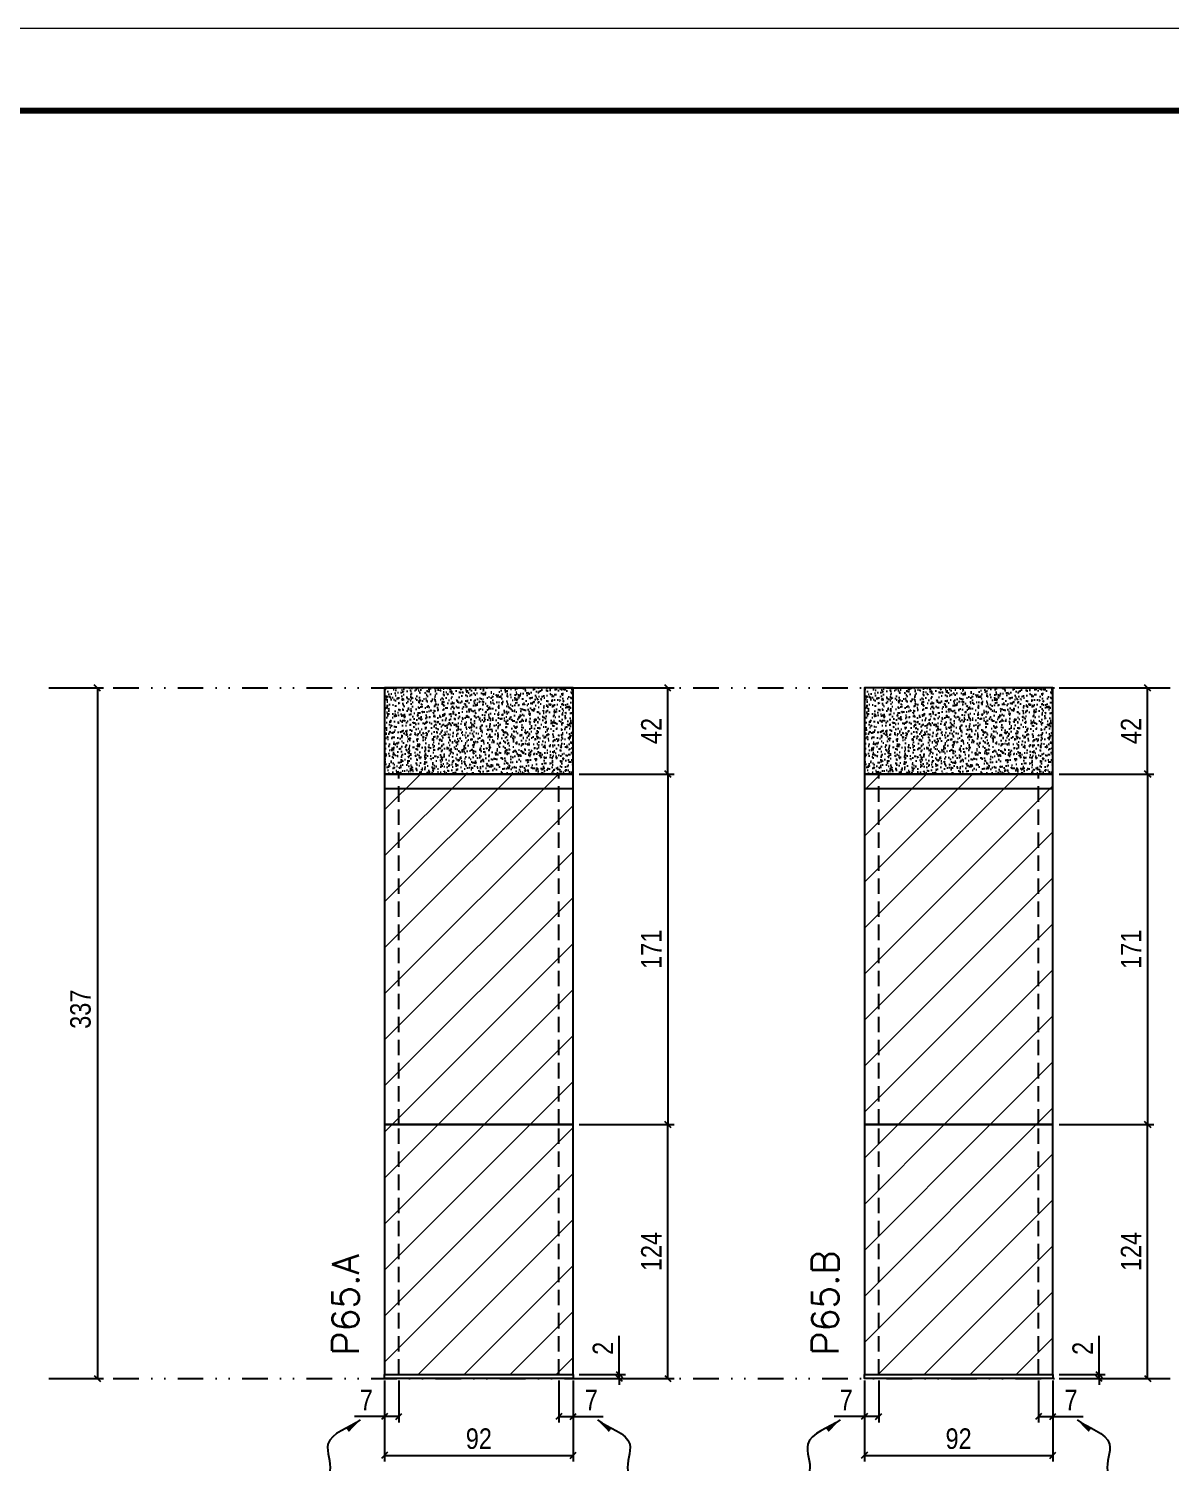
# Model space of a CAD drawing. Extents: x 2949 to 9230, y 1140 to 12527.
# Drawn here: x 4972 to 5529, y 4936 to 5635 of the extents above; entities that cross this region are included whole.
import ezdxf

# ---------------------------------------------------------------- set-up
doc = ezdxf.new("R2010")
doc.units = 0
for name, pattern in [('DASHED', [0.75, 0.5, -0.25]), ('DIVIDE2', [0.625, 0.25, -0.125, 0, -0.125, 0, -0.125]), ('HIDDEN', [0.375, 0.25, -0.125])]:
    doc.linetypes.add(name, pattern=pattern)
for name, color, linetype in [('COTA', 241, 'Continuous'), ('cotas', 4, 'Continuous'), ('Nível', 160, 'Continuous'), ('Painéis', 200, 'Continuous'), ('SARR_2.2x7', 40, 'Continuous'), ('Sarrafo de Pressão', 42, 'HIDDEN')]:
    doc.layers.add(name, color=color, linetype=linetype)
for name, color, linetype, lineweight in [('Folhas', 255, 'Continuous', 9), ('Hachura', 251, 'Continuous', 9), ('SARRAFO DE PRESSAO', 251, 'DASHED', 9), ('Texto Seção', 7, 'Continuous', 15)]:
    doc.layers.add(name, color=color, linetype=linetype, lineweight=lineweight)
doc.styles.add('COTA TECNICA', font='techl___.ttf', dxfattribs={"height": 10})
doc.styles.add('COTA TECNICA-50', font='techl___.ttf', dxfattribs={"height": 10})
doc.styles.add('REGUA-120', font='ROMANS.shx', dxfattribs={"height": 15})
doc.styles.get("Standard").update_dxf_attribs({"font": 'arial.ttf'})
doc.dimstyles.new('COTA PAINEL-50', dxfattribs={"dimtxt": 10, "dimasz": 3, "dimexe": 3, "dimexo": 3, "dimgap": 3, "dimtad": 1, "dimdec": 1, "dimzin": 12, "dimdsep": 46, "dimtxsty": 'COTA TECNICA-50', "dimblk1": 'OBLIQUE', "dimblk2": 'OBLIQUE', "dimsah": 1, "dimcen": 0.9, "dimclrd": 4, "dimclre": 4, "dimclrt": 240, "dimadec": 1, "dimazin": 3, "dimtfac": 1, "dimtdec": 1, "dimtmove": 0, "dimatfit": 3, "dimfxl": 1, "dimtolj": 1, "dimtzin": 12, "dimarcsym": 0})
doc.dimstyles.new('PAINEL', dxfattribs={"dimtxt": 10, "dimasz": 3, "dimexe": 3, "dimexo": 3, "dimgap": 3, "dimtad": 1, "dimdec": 1, "dimzin": 12, "dimdsep": 46, "dimtxsty": 'COTA TECNICA', "dimblk1": 'OBLIQUE', "dimblk2": 'OBLIQUE', "dimsah": 1, "dimcen": 0.9, "dimclrd": 4, "dimclre": 4, "dimclrt": 240, "dimadec": 1, "dimazin": 3, "dimtfac": 1, "dimtdec": 1, "dimtmove": 0, "dimatfit": 3, "dimfxl": 1, "dimtolj": 1, "dimtzin": 12, "dimarcsym": 0})
doc.dimstyles.get("Standard").update_dxf_attribs({"dimtxt": 0.18, "dimasz": 0.18, "dimexe": 0.18, "dimexo": 0.0625, "dimgap": 0.09, "dimtad": 0, "dimtih": 1, "dimtoh": 1, "dimdec": 4, "dimzin": 0, "dimdsep": 46, "dimtxsty": 'Standard', "dimcen": 0.09, "dimadec": 0, "dimazin": 0, "dimtfac": 1, "dimtdec": 4, "dimtofl": 0, "dimtmove": 0, "dimatfit": 3, "dimfxl": 1, "dimtolj": 1, "dimtzin": 0, "dimarcsym": 0})
pattern_1 = [(45, (-126071.967, -22713.47), (-11.2253202, 11.2253202), [])]

# ---------------------------------------------------------------- blocks, each defined once
blk = doc.blocks.new('9999999999')
at = {"layer": 'Folhas'}
blk.add_lwpolyline([(98138.98, 34190.21), (99623.98, 34190.21), (99623.98, 35240.21), (98138.98, 35240.21)], close=True, dxfattribs=at)
at = {"layer": 'Folhas', "color": 30, "const_width": 3}
blk.add_lwpolyline([(98213.98, 34230.21), (99583.98, 34230.21), (99583.98, 35200.21), (98213.98, 35200.21)], close=True, dxfattribs=at)
blk = doc.blocks.new('_Oblique')
at = {"color": 0, "linetype": 'ByBlock', "lineweight": -2}
blk.add_line((-0.5, -0.5), (0.5, 0.5), dxfattribs=at)
blk = doc.blocks.new('*D2288')
at = {"layer": 'cotas', "color": 4, "linetype": 'ByBlock', "lineweight": -2, "transparency": 16777216}
for p, q in [((4985.19, 5313.57), (5008.91, 5313.57)), ((5005.91, 5313.57), (5005.91, 4976.57)), ((4985.19, 4976.57), (5008.91, 4976.57))]:
    blk.add_line(p, q, dxfattribs=at)
at = {"layer": 'Defpoints', "color": 0, "linetype": 'ByBlock', "transparency": 16777216}
for p in [(4982.19, 5313.57), (4982.19, 4976.57), (5005.91, 4976.57)]:
    blk.add_point(p, dxfattribs=at)
at = {"layer": 'cotas', "color": 4, "linetype": 'ByBlock', "lineweight": -2, "transparency": 16777216, "xscale": 3, "yscale": 3, "zscale": 3}
for p, rotation in [((5005.91, 5313.57), 90), ((5005.91, 4976.57), 270)]:
    blk.add_blockref('_Oblique', p, dxfattribs=dict(at, rotation=rotation))
at = {"layer": 'cotas', "color": 240, "linetype": 'ByBlock', "transparency": 16777216, "insert": (4997.69, 5156.8), "char_height": 10, "attachment_point": 5, "rotation": 90, "style": 'COTA TECNICA'}
blk.add_mtext('\\A1;337', dxfattribs=at)
blk = doc.blocks.new('*D1417')
at = {"layer": 'COTA', "color": 4, "lineweight": -2, "transparency": 16777216}
for p, q in [((5146.04, 4975.57), (5146.04, 4936.11)), ((5238.04, 4975.57), (5238.04, 4936.11)), ((5146.04, 4939.11), (5238.04, 4939.11))]:
    blk.add_line(p, q, dxfattribs=at)
at = {"layer": 'Defpoints', "color": 0, "transparency": 16777216}
for p in [(5146.04, 4978.57), (5238.04, 4978.57), (5238.04, 4939.11)]:
    blk.add_point(p, dxfattribs=at)
at = {"layer": 'COTA', "color": 4, "lineweight": -2, "transparency": 16777216, "xscale": 3, "yscale": 3, "zscale": 3, "rotation": 180}
blk.add_blockref('_Oblique', (5146.04, 4939.11), dxfattribs=at)
at = {"layer": 'COTA', "color": 4, "lineweight": -2, "transparency": 16777216, "xscale": 3, "yscale": 3, "zscale": 3}
blk.add_blockref('_Oblique', (5238.04, 4939.11), dxfattribs=at)
at = {"layer": 'COTA', "color": 240, "transparency": 16777216, "insert": (5192.04, 4947.2), "char_height": 10, "attachment_point": 5, "style": 'COTA TECNICA'}
blk.add_mtext('\\A1;92', dxfattribs=at)
blk = doc.blocks.new('*D1418')
at = {"layer": 'COTA', "color": 4, "lineweight": -2, "transparency": 16777216}
for p, q in [((5241.04, 5313.57), (5287.28, 5313.57)), ((5284.28, 5271.57), (5284.28, 5313.57)), ((5241.04, 5271.57), (5287.28, 5271.57))]:
    blk.add_line(p, q, dxfattribs=at)
at = {"layer": 'Defpoints', "color": 0, "transparency": 16777216}
for p in [(5238.04, 5313.57), (5284.28, 5313.57), (5238.04, 5271.57)]:
    blk.add_point(p, dxfattribs=at)
at = {"layer": 'COTA', "color": 4, "lineweight": -2, "transparency": 16777216, "xscale": 3, "yscale": 3, "zscale": 3}
for p, rotation in [((5284.28, 5313.57), 90), ((5284.28, 5271.57), 270)]:
    blk.add_blockref('_Oblique', p, dxfattribs=dict(at, rotation=rotation))
at = {"layer": 'COTA', "color": 240, "transparency": 16777216, "insert": (5276.21, 5292.57), "char_height": 10, "attachment_point": 5, "rotation": 90, "style": 'COTA TECNICA'}
blk.add_mtext('\\A1;42', dxfattribs=at)
blk = doc.blocks.new('*D1419')
at = {"layer": 'COTA', "color": 4, "lineweight": -2, "transparency": 16777216}
for p, q in [((5153.04, 4975.57), (5153.04, 4955.06)), ((5146.04, 4973.57), (5146.04, 4955.06)), ((5146.04, 4958.06), (5131.31, 4958.06)), ((5153.04, 4958.06), (5146.04, 4958.06))]:
    blk.add_line(p, q, dxfattribs=at)
at = {"layer": 'Defpoints', "color": 0, "transparency": 16777216}
for p in [(5146.04, 4976.57), (5153.04, 4978.57), (5146.04, 4958.06)]:
    blk.add_point(p, dxfattribs=at)
at = {"layer": 'COTA', "color": 4, "lineweight": -2, "transparency": 16777216, "xscale": 3, "yscale": 3, "zscale": 3, "rotation": 180}
blk.add_blockref('_Oblique', (5146.04, 4958.06), dxfattribs=at)
at = {"layer": 'COTA', "color": 4, "lineweight": -2, "transparency": 16777216, "xscale": 3, "yscale": 3, "zscale": 3}
blk.add_blockref('_Oblique', (5153.04, 4958.06), dxfattribs=at)
at = {"layer": 'COTA', "color": 240, "transparency": 16777216, "insert": (5137.18, 4966.13), "char_height": 10, "attachment_point": 5, "style": 'COTA TECNICA-50'}
blk.add_mtext('\\A1;7', dxfattribs=at)
blk = doc.blocks.new('*D1420')
at = {"layer": 'COTA', "color": 4, "lineweight": -2, "transparency": 16777216}
for p, q in [((5231.04, 4975.57), (5231.04, 4955.06)), ((5238.04, 4973.57), (5238.04, 4955.06)), ((5231.04, 4958.06), (5238.04, 4958.06)), ((5238.04, 4958.06), (5252.77, 4958.06))]:
    blk.add_line(p, q, dxfattribs=at)
at = {"layer": 'Defpoints', "color": 0, "transparency": 16777216}
for p in [(5231.04, 4978.57), (5238.04, 4976.57), (5238.04, 4958.06)]:
    blk.add_point(p, dxfattribs=at)
at = {"layer": 'COTA', "color": 4, "lineweight": -2, "transparency": 16777216, "xscale": 3, "yscale": 3, "zscale": 3, "rotation": 180}
blk.add_blockref('_Oblique', (5231.04, 4958.06), dxfattribs=at)
at = {"layer": 'COTA', "color": 4, "lineweight": -2, "transparency": 16777216, "xscale": 3, "yscale": 3, "zscale": 3}
blk.add_blockref('_Oblique', (5238.04, 4958.06), dxfattribs=at)
at = {"layer": 'COTA', "color": 240, "transparency": 16777216, "insert": (5246.91, 4966.13), "char_height": 10, "attachment_point": 5, "style": 'COTA TECNICA-50'}
blk.add_mtext('\\A1;7', dxfattribs=at)
blk = doc.blocks.new('*D1421')
at = {"layer": 'COTA', "color": 4, "lineweight": -2, "transparency": 16777216}
for p, q in [((5241.04, 5100.57), (5287.28, 5100.57)), ((5284.28, 4976.57), (5284.28, 5100.57)), ((5241.04, 4976.57), (5287.28, 4976.57))]:
    blk.add_line(p, q, dxfattribs=at)
at = {"layer": 'Defpoints', "color": 0, "transparency": 16777216}
for p in [(5238.04, 5100.57), (5284.28, 5100.57), (5238.04, 4976.57)]:
    blk.add_point(p, dxfattribs=at)
at = {"layer": 'COTA', "color": 4, "lineweight": -2, "transparency": 16777216, "xscale": 3, "yscale": 3, "zscale": 3}
for p, rotation in [((5284.28, 5100.57), 90), ((5284.28, 4976.57), 270)]:
    blk.add_blockref('_Oblique', p, dxfattribs=dict(at, rotation=rotation))
at = {"layer": 'COTA', "color": 240, "transparency": 16777216, "insert": (5276.21, 5038.57), "char_height": 10, "attachment_point": 5, "rotation": 90, "style": 'COTA TECNICA-50'}
blk.add_mtext('\\A1;124', dxfattribs=at)
blk = doc.blocks.new('*D1422')
at = {"layer": 'COTA', "color": 4, "lineweight": -2, "transparency": 16777216}
for p, q in [((5260.57, 4978.57), (5260.57, 4997.37)), ((5241.04, 4978.57), (5263.57, 4978.57)), ((5241.04, 4976.57), (5263.57, 4976.57)), ((5260.57, 4976.57), (5260.57, 4978.57)), ((5260.57, 4976.57), (5260.57, 4973.57))]:
    blk.add_line(p, q, dxfattribs=at)
at = {"layer": 'Defpoints', "color": 0, "transparency": 16777216}
for p in [(5238.04, 4978.57), (5238.04, 4976.57), (5260.57, 4976.57)]:
    blk.add_point(p, dxfattribs=at)
at = {"layer": 'COTA', "color": 4, "lineweight": -2, "transparency": 16777216, "xscale": 3, "yscale": 3, "zscale": 3}
for p, rotation in [((5260.57, 4978.57), 270), ((5260.57, 4976.57), 90)]:
    blk.add_blockref('_Oblique', p, dxfattribs=dict(at, rotation=rotation))
at = {"layer": 'COTA', "color": 240, "transparency": 16777216, "insert": (5252.57, 4991.31), "char_height": 10, "attachment_point": 5, "rotation": 90, "style": 'COTA TECNICA-50'}
blk.add_mtext('\\A1;2', dxfattribs=at)
blk = doc.blocks.new('*D1423')
at = {"layer": 'COTA', "color": 4, "linetype": 'ByBlock', "lineweight": -2, "transparency": 16777216}
for p, q in [((5241.04, 5271.57), (5287.28, 5271.57)), ((5284.28, 5271.57), (5284.28, 5100.57)), ((5241.04, 5100.57), (5287.28, 5100.57))]:
    blk.add_line(p, q, dxfattribs=at)
at = {"layer": 'Defpoints', "color": 0, "linetype": 'ByBlock', "transparency": 16777216}
for p in [(5238.04, 5271.57), (5238.04, 5100.57), (5284.28, 5100.57)]:
    blk.add_point(p, dxfattribs=at)
at = {"layer": 'COTA', "color": 4, "linetype": 'ByBlock', "lineweight": -2, "transparency": 16777216, "xscale": 3, "yscale": 3, "zscale": 3}
for p, rotation in [((5284.28, 5271.57), 90), ((5284.28, 5100.57), 270)]:
    blk.add_blockref('_Oblique', p, dxfattribs=dict(at, rotation=rotation))
at = {"layer": 'COTA', "color": 240, "linetype": 'ByBlock', "transparency": 16777216, "insert": (5276.21, 5186.07), "char_height": 10, "attachment_point": 5, "rotation": 90, "style": 'COTA TECNICA'}
blk.add_mtext('\\A1;171', dxfattribs=at)
blk = doc.blocks.new('*D1424')
at = {"layer": 'COTA', "color": 4, "lineweight": -2, "transparency": 16777216}
for p, q in [((5380.15, 4975.57), (5380.15, 4936.11)), ((5472.15, 4975.57), (5472.15, 4936.11)), ((5380.15, 4939.11), (5472.15, 4939.11))]:
    blk.add_line(p, q, dxfattribs=at)
at = {"layer": 'Defpoints', "color": 0, "transparency": 16777216}
for p in [(5380.15, 4978.57), (5472.15, 4978.57), (5472.15, 4939.11)]:
    blk.add_point(p, dxfattribs=at)
at = {"layer": 'COTA', "color": 4, "lineweight": -2, "transparency": 16777216, "xscale": 3, "yscale": 3, "zscale": 3, "rotation": 180}
blk.add_blockref('_Oblique', (5380.15, 4939.11), dxfattribs=at)
at = {"layer": 'COTA', "color": 4, "lineweight": -2, "transparency": 16777216, "xscale": 3, "yscale": 3, "zscale": 3}
blk.add_blockref('_Oblique', (5472.15, 4939.11), dxfattribs=at)
at = {"layer": 'COTA', "color": 240, "transparency": 16777216, "insert": (5426.15, 4947.2), "char_height": 10, "attachment_point": 5, "style": 'COTA TECNICA'}
blk.add_mtext('\\A1;92', dxfattribs=at)
blk = doc.blocks.new('*D1425')
at = {"layer": 'COTA', "color": 4, "lineweight": -2, "transparency": 16777216}
for p, q in [((5475.15, 5313.57), (5521.39, 5313.57)), ((5518.39, 5271.57), (5518.39, 5313.57)), ((5475.15, 5271.57), (5521.39, 5271.57))]:
    blk.add_line(p, q, dxfattribs=at)
at = {"layer": 'Defpoints', "color": 0, "transparency": 16777216}
for p in [(5472.15, 5313.57), (5518.39, 5313.57), (5472.15, 5271.57)]:
    blk.add_point(p, dxfattribs=at)
at = {"layer": 'COTA', "color": 4, "lineweight": -2, "transparency": 16777216, "xscale": 3, "yscale": 3, "zscale": 3}
for p, rotation in [((5518.39, 5313.57), 90), ((5518.39, 5271.57), 270)]:
    blk.add_blockref('_Oblique', p, dxfattribs=dict(at, rotation=rotation))
at = {"layer": 'COTA', "color": 240, "transparency": 16777216, "insert": (5510.31, 5292.57), "char_height": 10, "attachment_point": 5, "rotation": 90, "style": 'COTA TECNICA'}
blk.add_mtext('\\A1;42', dxfattribs=at)
blk = doc.blocks.new('*D1426')
at = {"layer": 'COTA', "color": 4, "lineweight": -2, "transparency": 16777216}
for p, q in [((5387.15, 4975.57), (5387.15, 4955.06)), ((5380.15, 4973.57), (5380.15, 4955.06)), ((5380.15, 4958.06), (5365.42, 4958.06)), ((5387.15, 4958.06), (5380.15, 4958.06))]:
    blk.add_line(p, q, dxfattribs=at)
at = {"layer": 'Defpoints', "color": 0, "transparency": 16777216}
for p in [(5380.15, 4976.57), (5387.15, 4978.57), (5380.15, 4958.06)]:
    blk.add_point(p, dxfattribs=at)
at = {"layer": 'COTA', "color": 4, "lineweight": -2, "transparency": 16777216, "xscale": 3, "yscale": 3, "zscale": 3, "rotation": 180}
blk.add_blockref('_Oblique', (5380.15, 4958.06), dxfattribs=at)
at = {"layer": 'COTA', "color": 4, "lineweight": -2, "transparency": 16777216, "xscale": 3, "yscale": 3, "zscale": 3}
blk.add_blockref('_Oblique', (5387.15, 4958.06), dxfattribs=at)
at = {"layer": 'COTA', "color": 240, "transparency": 16777216, "insert": (5371.28, 4966.13), "char_height": 10, "attachment_point": 5, "style": 'COTA TECNICA-50'}
blk.add_mtext('\\A1;7', dxfattribs=at)
blk = doc.blocks.new('*D1427')
at = {"layer": 'COTA', "color": 4, "lineweight": -2, "transparency": 16777216}
for p, q in [((5465.15, 4975.57), (5465.15, 4955.06)), ((5472.15, 4973.57), (5472.15, 4955.06)), ((5465.15, 4958.06), (5472.15, 4958.06)), ((5472.15, 4958.06), (5486.88, 4958.06))]:
    blk.add_line(p, q, dxfattribs=at)
at = {"layer": 'Defpoints', "color": 0, "transparency": 16777216}
for p in [(5465.15, 4978.57), (5472.15, 4976.57), (5472.15, 4958.06)]:
    blk.add_point(p, dxfattribs=at)
at = {"layer": 'COTA', "color": 4, "lineweight": -2, "transparency": 16777216, "xscale": 3, "yscale": 3, "zscale": 3, "rotation": 180}
blk.add_blockref('_Oblique', (5465.15, 4958.06), dxfattribs=at)
at = {"layer": 'COTA', "color": 4, "lineweight": -2, "transparency": 16777216, "xscale": 3, "yscale": 3, "zscale": 3}
blk.add_blockref('_Oblique', (5472.15, 4958.06), dxfattribs=at)
at = {"layer": 'COTA', "color": 240, "transparency": 16777216, "insert": (5481.01, 4966.13), "char_height": 10, "attachment_point": 5, "style": 'COTA TECNICA-50'}
blk.add_mtext('\\A1;7', dxfattribs=at)
blk = doc.blocks.new('*D1428')
at = {"layer": 'COTA', "color": 4, "lineweight": -2, "transparency": 16777216}
for p, q in [((5475.15, 5100.57), (5521.39, 5100.57)), ((5518.39, 4976.57), (5518.39, 5100.57)), ((5475.15, 4976.57), (5521.39, 4976.57))]:
    blk.add_line(p, q, dxfattribs=at)
at = {"layer": 'Defpoints', "color": 0, "transparency": 16777216}
for p in [(5472.15, 5100.57), (5518.39, 5100.57), (5472.15, 4976.57)]:
    blk.add_point(p, dxfattribs=at)
at = {"layer": 'COTA', "color": 4, "lineweight": -2, "transparency": 16777216, "xscale": 3, "yscale": 3, "zscale": 3}
for p, rotation in [((5518.39, 5100.57), 90), ((5518.39, 4976.57), 270)]:
    blk.add_blockref('_Oblique', p, dxfattribs=dict(at, rotation=rotation))
at = {"layer": 'COTA', "color": 240, "transparency": 16777216, "insert": (5510.31, 5038.57), "char_height": 10, "attachment_point": 5, "rotation": 90, "style": 'COTA TECNICA-50'}
blk.add_mtext('\\A1;124', dxfattribs=at)
blk = doc.blocks.new('*D1429')
at = {"layer": 'COTA', "color": 4, "lineweight": -2, "transparency": 16777216}
for p, q in [((5494.67, 4978.57), (5494.67, 4997.37)), ((5475.15, 4978.57), (5497.67, 4978.57)), ((5475.15, 4976.57), (5497.67, 4976.57)), ((5494.67, 4976.57), (5494.67, 4978.57)), ((5494.67, 4976.57), (5494.67, 4973.57))]:
    blk.add_line(p, q, dxfattribs=at)
at = {"layer": 'Defpoints', "color": 0, "transparency": 16777216}
for p in [(5472.15, 4978.57), (5472.15, 4976.57), (5494.67, 4976.57)]:
    blk.add_point(p, dxfattribs=at)
at = {"layer": 'COTA', "color": 4, "lineweight": -2, "transparency": 16777216, "xscale": 3, "yscale": 3, "zscale": 3}
for p, rotation in [((5494.67, 4978.57), 270), ((5494.67, 4976.57), 90)]:
    blk.add_blockref('_Oblique', p, dxfattribs=dict(at, rotation=rotation))
at = {"layer": 'COTA', "color": 240, "transparency": 16777216, "insert": (5486.67, 4991.31), "char_height": 10, "attachment_point": 5, "rotation": 90, "style": 'COTA TECNICA-50'}
blk.add_mtext('\\A1;2', dxfattribs=at)
blk = doc.blocks.new('*D1430')
at = {"layer": 'COTA', "color": 4, "linetype": 'ByBlock', "lineweight": -2, "transparency": 16777216}
for p, q in [((5475.15, 5271.57), (5521.39, 5271.57)), ((5518.39, 5271.57), (5518.39, 5100.57)), ((5475.15, 5100.57), (5521.39, 5100.57))]:
    blk.add_line(p, q, dxfattribs=at)
at = {"layer": 'Defpoints', "color": 0, "linetype": 'ByBlock', "transparency": 16777216}
for p in [(5472.15, 5271.57), (5472.15, 5100.57), (5518.39, 5100.57)]:
    blk.add_point(p, dxfattribs=at)
at = {"layer": 'COTA', "color": 4, "linetype": 'ByBlock', "lineweight": -2, "transparency": 16777216, "xscale": 3, "yscale": 3, "zscale": 3}
for p, rotation in [((5518.39, 5271.57), 90), ((5518.39, 5100.57), 270)]:
    blk.add_blockref('_Oblique', p, dxfattribs=dict(at, rotation=rotation))
at = {"layer": 'COTA', "color": 240, "linetype": 'ByBlock', "transparency": 16777216, "insert": (5510.31, 5186.07), "char_height": 10, "attachment_point": 5, "rotation": 90, "style": 'COTA TECNICA'}
blk.add_mtext('\\A1;171', dxfattribs=at)

msp = doc.modelspace()

# ---------------------------------------------------------------- hatches: boundary and pattern name
at = {"layer": 'COTA', "linetype": 'ByBlock'}
h = msp.add_hatch(dxfattribs=at)
h.set_pattern_fill('AR-CONC', color=256, scale=0.03)
h.set_pattern_definition([(50, (-126265.7396, -23863.8456), (5.46554007, -0.47817257), [0.5715, -6.2865]), (355, (-126265.7396, -23863.8456), (-1.05730264, 5.73170536), [0.4572, -5.02921753]), (100.4514447, (-126265.284, -23863.8855), (4.40823741, 5.25353256), [0.48570026, -5.34270734]), (46.1842, (-126265.7396, -23862.3216), (8.13237123, -1.26126984), [0.85725, -9.42975]), (96.6355576, (-126265.062, -23862.427), (7.122124, 7.42278374), [0.7285507, -8.01406824]), (351.184151, (-126265.7396, -23862.322), (7.122124, 7.42278374), [0.685799, -7.54379196]), (21, (-126264.9776, -23862.7026), (4.54843174, -3.06795595), [0.5715, -6.2865]), (326, (-126264.9776, -23862.7026), (1.85406085, 5.52563898), [0.4572, -5.0292]), (71.451445, (-126264.5985, -23862.9583), (6.40249258, 2.45768307), [0.48570026, -5.34269813]), (37.5, (-126265.7396, -23863.8456), (0.092658098, 2.536651166), [0, -4.96824, 0, -5.1054, 0, -5.04825]), (7.5, (-126265.7396, -23863.8456), (2.004589875, 3.005417245), [0, -2.91084, 0, -4.85394, 0, -1.92405]), (327.5, (-126267.4388, -23863.8456), (4.067717855, -0.17186232), [0, -1.905, 0, -5.9436, 0, -7.8867]), (317.5, (-126268.201, -23863.8456), (4.44387544, 0.76279473), [0, -2.4765, 0, -3.94716, 0, -5.6007])])
h.paths.add_polyline_path([(5146.04, 5271.57), (5238.04, 5271.57), (5238.04, 5313.57), (5146.04, 5313.57)])
h = msp.add_hatch(dxfattribs=at)
h.set_pattern_fill('AR-CONC', color=256, scale=0.03)
h.set_pattern_definition([(50, (-126031.635, -23863.8456), (5.46554007, -0.47817257), [0.5715, -6.2865]), (355, (-126031.635, -23863.8456), (-1.05730264, 5.73170536), [0.4572, -5.02921753]), (100.4514447, (-126031.1794, -23863.8855), (4.40823741, 5.25353256), [0.48570026, -5.34270734]), (46.1842, (-126031.635, -23862.3216), (8.13237123, -1.26126984), [0.85725, -9.42975]), (96.6355576, (-126030.957, -23862.427), (7.122124, 7.42278374), [0.7285507, -8.01406824]), (351.184151, (-126031.635, -23862.322), (7.122124, 7.42278374), [0.685799, -7.54379196]), (21, (-126030.873, -23862.7026), (4.54843174, -3.06795595), [0.5715, -6.2865]), (326, (-126030.873, -23862.7026), (1.85406085, 5.52563898), [0.4572, -5.0292]), (71.451445, (-126030.494, -23862.9583), (6.40249258, 2.45768307), [0.48570026, -5.34269813]), (37.5, (-126031.6349, -23863.8456), (0.092658098, 2.536651166), [0, -4.96824, 0, -5.1054, 0, -5.04825]), (7.5, (-126031.635, -23863.8456), (2.004589875, 3.005417245), [0, -2.91084, 0, -4.85394, 0, -1.92405]), (327.5, (-126033.3341, -23863.8456), (4.067717855, -0.17186232), [0, -1.905, 0, -5.9436, 0, -7.8867]), (317.5, (-126034.096, -23863.8456), (4.44387544, 0.76279473), [0, -2.4765, 0, -3.94716, 0, -5.6007])])
h.paths.add_polyline_path([(5380.15, 5271.57), (5472.15, 5271.57), (5472.15, 5313.57), (5380.15, 5313.57)])
at = {"layer": 'Hachura', "linetype": 'ByBlock'}
h = msp.add_hatch(dxfattribs=at)
h.set_pattern_fill('ANSI31', color=256, scale=5)
h.set_pattern_definition(pattern_1)
h.paths.add_polyline_path([(5238.04, 5271.57), (5146.04, 5271.57), (5146.04, 5100.57), (5238.04, 5100.57)])
h = msp.add_hatch(dxfattribs=at)
h.set_pattern_fill('ANSI31', color=256, scale=5)
h.set_pattern_definition(pattern_1)
h.paths.add_polyline_path([(5472.15, 5271.57), (5380.15, 5271.57), (5380.15, 5100.57), (5472.15, 5100.57)])
h = msp.add_hatch(dxfattribs=at)
h.set_pattern_fill('ANSI31', color=256, scale=5)
h.set_pattern_definition(pattern_1)
h.paths.add_polyline_path([(5238.04, 5100.57), (5146.04, 5100.57), (5146.04, 4978.57), (5238.04, 4978.57)])
h = msp.add_hatch(dxfattribs=at)
h.set_pattern_fill('ANSI31', color=256, scale=5)
h.set_pattern_definition(pattern_1)
h.paths.add_polyline_path([(5472.15, 5100.57), (5380.15, 5100.57), (5380.15, 4978.57), (5472.15, 4978.57)])

# ---------------------------------------------------------------- linework, layer by layer
at = {"layer": 'COTA', "linetype": 'ByBlock'}
for points in [[(5146.04, 5271.57), (5238.04, 5271.57), (5238.04, 5313.57), (5146.04, 5313.57)], [(5380.15, 5271.57), (5472.15, 5271.57), (5472.15, 5313.57), (5380.15, 5313.57)]]:
    msp.add_lwpolyline(points, close=True, dxfattribs=at)
at = {"layer": 'Nível', "color": 4, "linetype": 'DIVIDE2', "ltscale": 50}
for p, q in [((4982.19, 5313.57), (5992.53, 5313.57)), ((4982.19, 4976.57), (5992.53, 4976.57))]:
    msp.add_line(p, q, dxfattribs=at)
at = {"layer": 'Painéis'}
for points in [[(5146.04, 5100.57), (5238.04, 5100.57), (5238.04, 5271.57), (5146.04, 5271.57)], [(5380.15, 5100.57), (5472.15, 5100.57), (5472.15, 5271.57), (5380.15, 5271.57)], [(5146.04, 4978.57), (5238.04, 4978.57), (5238.04, 5100.57), (5146.04, 5100.57)], [(5380.15, 4978.57), (5472.15, 4978.57), (5472.15, 5100.57), (5380.15, 5100.57)], [(5146.04, 4978.57), (5238.04, 4978.57), (5238.04, 4976.57), (5146.04, 4976.57)], [(5380.15, 4978.57), (5472.15, 4978.57), (5472.15, 4976.57), (5380.15, 4976.57)]]:
    msp.add_lwpolyline(points, close=True, dxfattribs=at)
at = {"layer": 'SARR_2.2x7'}
for p, q in [((5146.04, 5264.57), (5238.04, 5264.57)), ((5380.15, 5264.57), (5472.15, 5264.57))]:
    msp.add_line(p, q, dxfattribs=at)
at = {"layer": 'Sarrafo de Pressão', "ltscale": 30}
for p, q in [((5153.04, 5100.57), (5153.04, 5271.57)), ((5231.04, 5100.57), (5231.04, 5271.57)), ((5387.15, 5100.57), (5387.15, 5271.57)), ((5465.15, 5100.57), (5465.15, 5271.57)), ((5153.04, 4978.57), (5153.04, 5100.57)), ((5231.04, 4978.57), (5231.04, 5100.57)), ((5387.15, 4978.57), (5387.15, 5100.57)), ((5465.15, 4978.57), (5465.15, 5100.57))]:
    msp.add_line(p, q, dxfattribs=at)

# ---------------------------------------------------------------- block references
at = {"layer": 'SARRAFO DE PRESSAO', "color": 6, "linetype": 'ByBlock'}
msp.add_blockref('9999999999', (-93591.44, -29604.92), dxfattribs=at)

# ---------------------------------------------------------------- texts
at = {"layer": 'Texto Seção', "char_height": 13, "width": 285.3299, "attachment_point": 7, "rotation": 90, "style": 'REGUA-120'}
for s, insert in [('P65.B', (5367.53, 4987.82)), ('P65.A', (5133.42, 4987.82))]:
    msp.add_mtext(s, dxfattribs=dict(at, insert=insert))

# ---------------------------------------------------------------- dimensions: what is measured, and where the dimension line sits
at = {"layer": 'COTA'}
for base, p1, p2, picture, middle in [((5284.28, 5313.57), (5238.04, 5271.57), (5238.04, 5313.57), '*D1418', (5284.28, 5292.57)), ((5518.39, 5313.57), (5472.15, 5271.57), (5472.15, 5313.57), '*D1425', (5518.39, 5292.57))]:
    dim = msp.add_linear_dim(base=base, p1=p1, p2=p2, angle=90, dimstyle='PAINEL', override={"dimarcsym": 2}, dxfattribs=at)
    dim.commit()
    dim.dimension.update_dxf_attribs({"geometry": picture, "text_midpoint": middle, "dimtype": 160})
at = {"layer": 'COTA', "linetype": 'ByBlock'}
for base, p1, p2, picture, middle in [((5284.28, 5100.57), (5238.04, 5271.57), (5238.04, 5100.57), '*D1423', (5276.21, 5186.07)), ((5518.39, 5100.57), (5472.15, 5271.57), (5472.15, 5100.57), '*D1430', (5510.31, 5186.07))]:
    dim = msp.add_linear_dim(base=base, p1=p1, p2=p2, angle=90, dimstyle='PAINEL', dxfattribs=at)
    dim.commit()
    dim.dimension.update_dxf_attribs({"geometry": picture, "text_midpoint": middle})
at = {"layer": 'COTA'}
for base, p1, p2, angle, picture, middle in [((5284.28, 5100.57), (5238.04, 4976.57), (5238.04, 5100.57), 90, '*D1421', (5276.21, 5038.57)), ((5518.39, 5100.57), (5472.15, 4976.57), (5472.15, 5100.57), 90, '*D1428', (5510.31, 5038.57)), ((5146.04, 4958.06), (5153.04, 4978.57), (5146.04, 4976.57), 180, '*D1419', (5137.18, 4966.13)), ((5380.15, 4958.06), (5387.15, 4978.57), (5380.15, 4976.57), 180, '*D1426', (5371.28, 4966.13))]:
    dim = msp.add_linear_dim(base=base, p1=p1, p2=p2, angle=angle, dimstyle='COTA PAINEL-50', dxfattribs=at)
    dim.commit()
    dim.dimension.update_dxf_attribs({"geometry": picture, "text_midpoint": middle})
for base, p1, p2, picture, middle in [((5260.57, 4976.57), (5238.04, 4978.57), (5238.04, 4976.57), '*D1422', (5260.57, 4991.31)), ((5494.67, 4976.57), (5472.15, 4978.57), (5472.15, 4976.57), '*D1429', (5494.67, 4991.31))]:
    dim = msp.add_linear_dim(base=base, p1=p1, p2=p2, angle=90, dimstyle='COTA PAINEL-50', dxfattribs=at)
    dim.commit()
    dim.dimension.update_dxf_attribs({"geometry": picture, "text_midpoint": middle, "dimtype": 160})
for base, p1, p2, picture, middle in [((5238.04, 4939.11), (5146.04, 4978.57), (5238.04, 4978.57), '*D1417', (5192.04, 4947.2)), ((5472.15, 4939.11), (5380.15, 4978.57), (5472.15, 4978.57), '*D1424', (5426.15, 4947.2))]:
    dim = msp.add_linear_dim(base=base, p1=p1, p2=p2, dimstyle='PAINEL', override={"dimarcsym": 2}, dxfattribs=at)
    dim.commit()
    dim.dimension.update_dxf_attribs({"geometry": picture, "text_midpoint": middle})
for base, p1, p2, picture, middle in [((5238.04, 4958.06), (5231.04, 4978.57), (5238.04, 4976.57), '*D1420', (5246.91, 4966.13)), ((5472.15, 4958.06), (5465.15, 4978.57), (5472.15, 4976.57), '*D1427', (5481.01, 4966.13))]:
    dim = msp.add_linear_dim(base=base, p1=p1, p2=p2, dimstyle='COTA PAINEL-50', dxfattribs=at)
    dim.commit()
    dim.dimension.update_dxf_attribs({"geometry": picture, "text_midpoint": middle})
at = {"layer": 'cotas', "linetype": 'ByBlock'}
dim = msp.add_linear_dim(base=(5005.91, 4976.57), p1=(4982.19, 5313.57), p2=(4982.19, 4976.57), angle=90, dimstyle='PAINEL', dxfattribs=at)
dim.commit()
dim.dimension.update_dxf_attribs({"geometry": '*D2288', "text_midpoint": (5005.91, 5156.8), "dimtype": 160})

# ---------------------------------------------------------------- leaders
at = {"layer": 'COTA', "path_type": 1}
for points in [[(5134.21, 4956.39), (5118.43, 4944.55), (5119.35, 4931.55), (5113.8, 4921.76)], [(5249.87, 4956.39), (5265.66, 4944.55), (5264.73, 4931.55), (5270.28, 4921.76)], [(5368.32, 4956.39), (5352.53, 4944.55), (5353.46, 4931.55), (5347.9, 4921.76)], [(5483.98, 4956.39), (5499.76, 4944.55), (5498.84, 4931.55), (5504.39, 4921.76)]]:
    msp.add_leader(points, dimstyle='Standard', override={"dimasz": 8}, dxfattribs=at)

doc.saveas('drawing.dxf')
